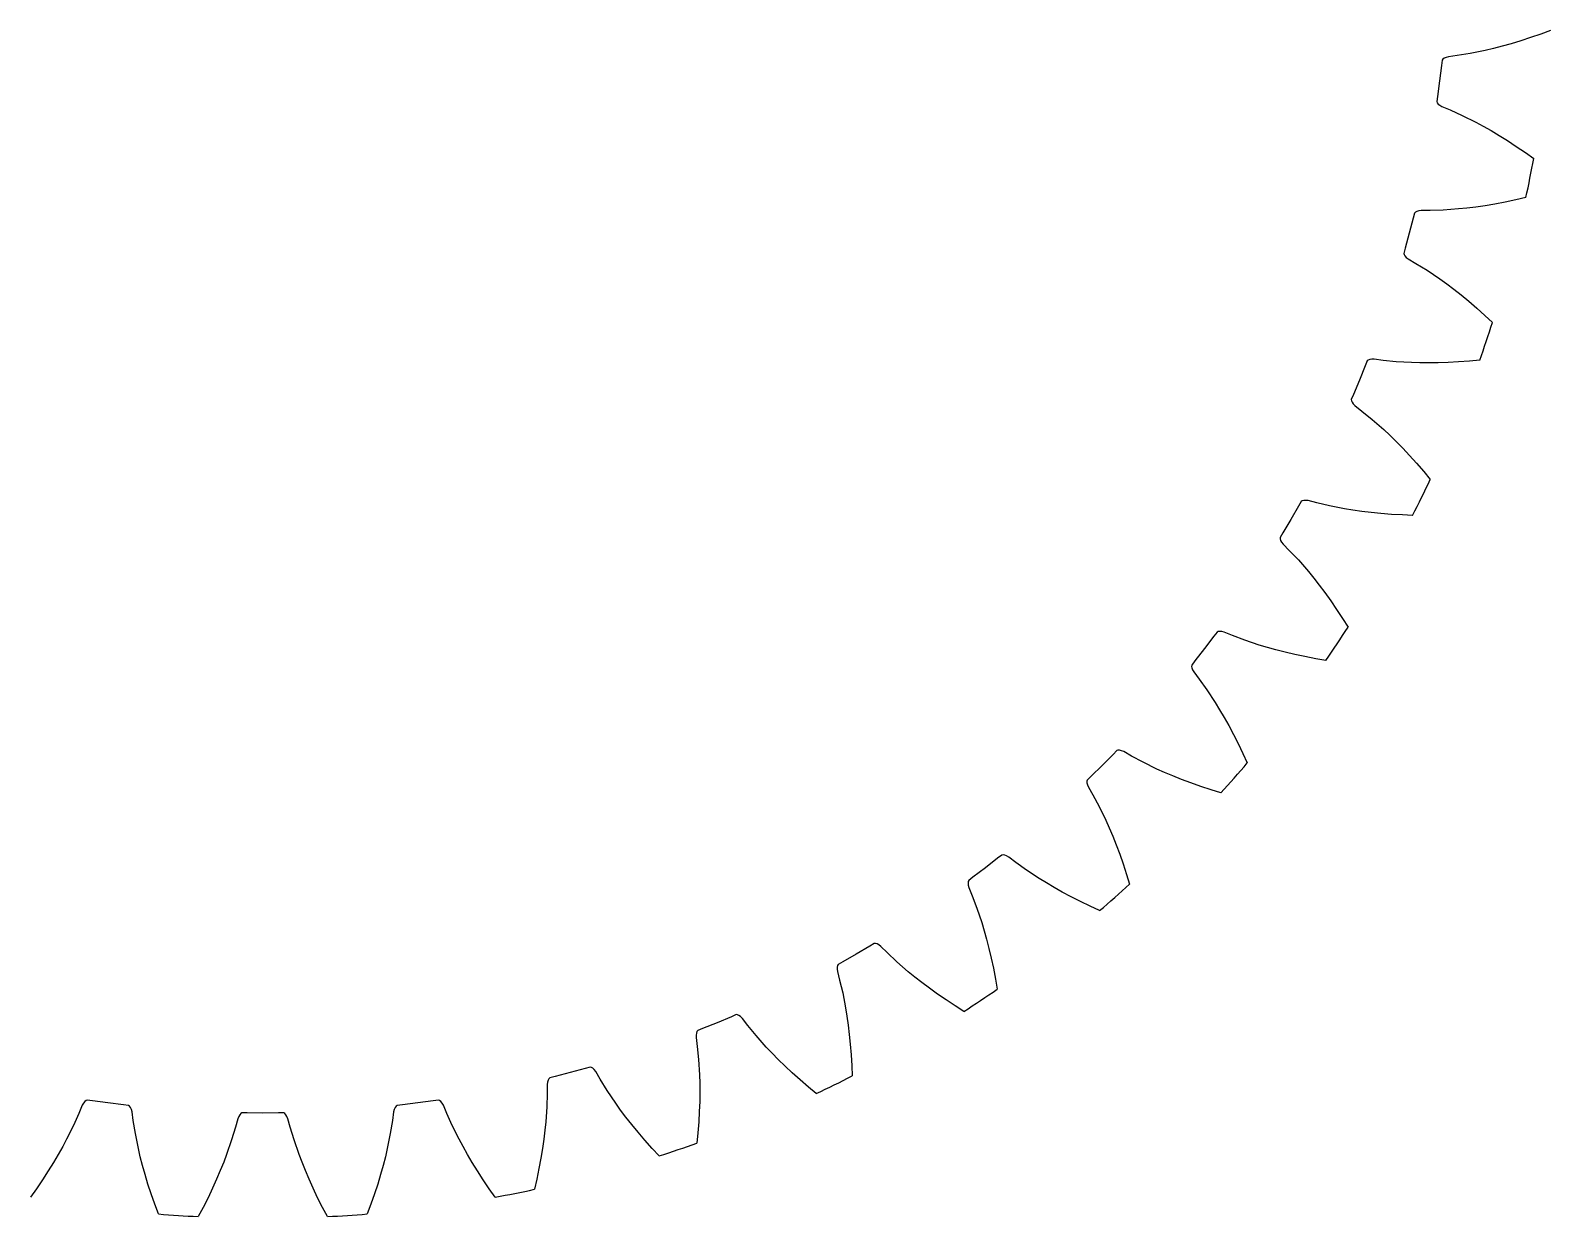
# Model space of a CAD drawing. Extents: x -10.5 to 82.5, y -37.5 to 37.5.
# Drawn here: x 38.25 to 82.38, y -37.45 to -3.03 of the extents above; entities that cross this region are included whole.
import ezdxf

# ---------------------------------------------------------------- set-up
doc = ezdxf.new("R2010")
doc.units = 0

msp = doc.modelspace()

# ---------------------------------------------------------------- linework, layer by layer
at = {"layer": 'layer0'}
for p, q in [((82.377, -3.031), (82.097, -3.135)), ((80.97, -3.491), (80.719, -3.556)), ((81.232, -3.417), (80.97, -3.491)), ((81.509, -3.334), (81.232, -3.417)), ((81.797, -3.24), (81.509, -3.334)), ((82.097, -3.135), (81.797, -3.24)), ((79.232, -3.896), (79.211, -4.049)), ((79.253, -3.866), (79.232, -3.896)), ((79.29, -3.839), (79.253, -3.866)), ((79.343, -3.815), (79.29, -3.839)), ((79.413, -3.796), (79.343, -3.815)), ((79.668, -3.761), (79.413, -3.796)), ((80.046, -3.7), (79.668, -3.761)), ((80.481, -3.612), (80.046, -3.7)), ((80.719, -3.556), (80.481, -3.612)), ((79.211, -4.049), (79.155, -4.497)), ((79.155, -4.497), (79.094, -4.944)), ((79.094, -4.944), (79.074, -5.097)), ((79.074, -5.097), (79.086, -5.131)), ((79.086, -5.131), (79.115, -5.167)), ((79.115, -5.167), (79.161, -5.203)), ((79.161, -5.203), (79.223, -5.24)), ((79.223, -5.24), (79.46, -5.34)), ((79.46, -5.34), (79.81, -5.497)), ((79.81, -5.497), (80.207, -5.694)), ((80.207, -5.694), (80.422, -5.81)), ((80.422, -5.81), (80.648, -5.938)), ((80.648, -5.938), (80.882, -6.077)), ((80.882, -6.077), (81.128, -6.229)), ((81.128, -6.229), (81.382, -6.395)), ((81.382, -6.395), (81.645, -6.573)), ((81.645, -6.573), (81.888, -6.747)), ((81.662, -7.884), (81.371, -7.95)), ((78.43, -8.33), (78.39, -8.48)), ((78.455, -8.304), (78.43, -8.33)), ((78.496, -8.282), (78.455, -8.304)), ((78.552, -8.266), (78.496, -8.282)), ((78.623, -8.256), (78.552, -8.266)), ((78.88, -8.253), (78.623, -8.256)), ((79.264, -8.243), (78.88, -8.253)), ((79.706, -8.212), (79.264, -8.243)), ((79.95, -8.188), (79.706, -8.212)), ((80.206, -8.156), (79.95, -8.188)), ((80.476, -8.117), (80.206, -8.156)), ((80.762, -8.071), (80.476, -8.117)), ((81.06, -8.015), (80.762, -8.071)), ((81.371, -7.95), (81.06, -8.015)), ((78.39, -8.48), (78.276, -8.916)), ((78.276, -8.916), (78.157, -9.351)), ((78.157, -9.351), (78.117, -9.501)), ((78.117, -9.501), (78.125, -9.536)), ((78.125, -9.536), (78.149, -9.576)), ((78.149, -9.576), (78.189, -9.618)), ((78.189, -9.618), (78.246, -9.662)), ((78.246, -9.662), (78.468, -9.793)), ((78.468, -9.793), (78.794, -9.993)), ((78.794, -9.993), (79.162, -10.241)), ((79.162, -10.241), (79.361, -10.384)), ((79.361, -10.384), (79.568, -10.54)), ((79.568, -10.54), (79.782, -10.708)), ((79.782, -10.708), (80.006, -10.892)), ((80.006, -10.892), (80.236, -11.089)), ((80.236, -11.089), (80.473, -11.3)), ((80.473, -11.3), (80.692, -11.504)), ((76.998, -12.766), (76.828, -13.183)), ((77.057, -12.623), (76.998, -12.766)), ((77.085, -12.599), (77.057, -12.623)), ((77.128, -12.583), (77.085, -12.599)), ((77.186, -12.574), (77.128, -12.583)), ((77.258, -12.574), (77.186, -12.574)), ((77.513, -12.605), (77.258, -12.574)), ((77.894, -12.645), (77.513, -12.605)), ((78.337, -12.672), (77.894, -12.645)), ((78.582, -12.679), (78.337, -12.672)), ((78.841, -12.682), (78.582, -12.679)), ((79.113, -12.679), (78.841, -12.682)), ((79.402, -12.669), (79.113, -12.679)), ((79.705, -12.653), (79.402, -12.669)), ((80.022, -12.63), (79.705, -12.653)), ((80.319, -12.601), (80.022, -12.63)), ((76.828, -13.183), (76.652, -13.599)), ((76.652, -13.599), (76.593, -13.742)), ((76.593, -13.742), (76.597, -13.779)), ((76.597, -13.779), (76.615, -13.82)), ((76.615, -13.82), (76.65, -13.867)), ((76.65, -13.867), (76.7, -13.919)), ((76.7, -13.919), (76.903, -14.077)), ((76.903, -14.077), (77.201, -14.319)), ((77.201, -14.319), (77.533, -14.612)), ((77.533, -14.612), (77.712, -14.78)), ((77.712, -14.78), (77.896, -14.962)), ((77.896, -14.962), (78.087, -15.157)), ((78.087, -15.157), (78.285, -15.368)), ((78.285, -15.368), (78.487, -15.593)), ((78.487, -15.593), (78.695, -15.834)), ((78.695, -15.834), (78.885, -16.064)), ((75.135, -16.699), (75.058, -16.833)), ((75.166, -16.679), (75.135, -16.699)), ((75.211, -16.669), (75.166, -16.679)), ((75.269, -16.668), (75.211, -16.669)), ((75.34, -16.677), (75.269, -16.668)), ((75.59, -16.741), (75.34, -16.677)), ((75.963, -16.83), (75.59, -16.741)), ((75.058, -16.833), (74.835, -17.225)), ((76.398, -16.915), (75.963, -16.83)), ((76.64, -16.954), (76.398, -16.915)), ((76.896, -16.99), (76.64, -16.954)), ((77.167, -17.023), (76.896, -16.99)), ((77.454, -17.051), (77.167, -17.023)), ((77.756, -17.075), (77.454, -17.051)), ((78.074, -17.093), (77.756, -17.075)), ((78.372, -17.104), (78.074, -17.093)), ((74.607, -17.614), (74.529, -17.748)), ((74.835, -17.225), (74.607, -17.614)), ((74.529, -17.748), (74.528, -17.785)), ((74.528, -17.785), (74.541, -17.829)), ((74.541, -17.829), (74.569, -17.88)), ((74.569, -17.88), (74.613, -17.937)), ((74.613, -17.937), (74.793, -18.121)), ((74.793, -18.121), (75.057, -18.399)), ((75.057, -18.399), (75.348, -18.734)), ((75.348, -18.734), (75.503, -18.924)), ((75.503, -18.924), (75.662, -19.127)), ((75.662, -19.127), (75.826, -19.346)), ((75.826, -19.346), (75.994, -19.581)), ((75.994, -19.581), (76.165, -19.831)), ((76.165, -19.831), (76.34, -20.096)), ((76.34, -20.096), (76.498, -20.349)), ((72.603, -20.612), (72.331, -20.972)), ((72.698, -20.49), (72.603, -20.612)), ((72.731, -20.474), (72.698, -20.49)), ((72.777, -20.47), (72.731, -20.474)), ((72.834, -20.476), (72.777, -20.47)), ((72.904, -20.494), (72.834, -20.476)), ((73.143, -20.591), (72.904, -20.494)), ((73.501, -20.727), (73.143, -20.591)), ((73.921, -20.868), (73.501, -20.727)), ((72.331, -20.972), (72.054, -21.328)), ((74.156, -20.939), (73.921, -20.868)), ((74.405, -21.008), (74.156, -20.939)), ((74.67, -21.076), (74.405, -21.008)), ((74.951, -21.142), (74.67, -21.076)), ((75.248, -21.204), (74.951, -21.142)), ((71.96, -21.451), (71.954, -21.487)), ((71.954, -21.487), (71.961, -21.532)), ((72.054, -21.328), (71.96, -21.451)), ((71.961, -21.532), (71.982, -21.586)), ((71.982, -21.586), (72.018, -21.649)), ((75.56, -21.264), (75.248, -21.204)), ((75.854, -21.313), (75.56, -21.264)), ((72.018, -21.649), (72.173, -21.855)), ((72.173, -21.855), (72.398, -22.165)), ((72.398, -22.165), (72.643, -22.535)), ((72.643, -22.535), (72.772, -22.743)), ((72.772, -22.743), (72.903, -22.966)), ((72.903, -22.966), (73.037, -23.204)), ((73.037, -23.204), (73.173, -23.459)), ((73.173, -23.459), (73.31, -23.729)), ((73.31, -23.729), (73.448, -24.015)), ((69.677, -24.039), (69.36, -24.36)), ((69.786, -23.93), (69.677, -24.039)), ((69.821, -23.919), (69.786, -23.93)), ((69.867, -23.92), (69.821, -23.919)), ((69.924, -23.934), (69.867, -23.92)), ((69.99, -23.961), (69.924, -23.934)), ((70.215, -24.088), (69.99, -23.961)), ((70.552, -24.27), (70.215, -24.088)), ((73.448, -24.015), (73.573, -24.287)), ((69.039, -24.677), (68.93, -24.786)), ((69.36, -24.36), (69.039, -24.677)), ((70.95, -24.465), (70.552, -24.27)), ((71.173, -24.565), (70.95, -24.465)), ((71.412, -24.667), (71.173, -24.565)), ((71.665, -24.768), (71.412, -24.667)), ((68.93, -24.786), (68.919, -24.821)), ((68.919, -24.821), (68.92, -24.867)), ((68.92, -24.867), (68.934, -24.924)), ((68.934, -24.924), (68.961, -24.99)), ((68.961, -24.99), (69.088, -25.215)), ((71.935, -24.87), (71.665, -24.768)), ((72.221, -24.971), (71.935, -24.87)), ((72.523, -25.071), (72.221, -24.971)), ((72.808, -25.158), (72.523, -25.071)), ((69.088, -25.215), (69.27, -25.552)), ((69.27, -25.552), (69.465, -25.95)), ((69.465, -25.95), (69.565, -26.173)), ((69.565, -26.173), (69.667, -26.412)), ((69.667, -26.412), (69.768, -26.665)), ((69.768, -26.665), (69.87, -26.935)), ((65.972, -27.331), (65.612, -27.603)), ((66.328, -27.054), (65.972, -27.331)), ((66.451, -26.96), (66.328, -27.054)), ((66.487, -26.954), (66.451, -26.96)), ((66.532, -26.961), (66.487, -26.954)), ((66.586, -26.982), (66.532, -26.961)), ((66.649, -27.018), (66.586, -26.982)), ((66.855, -27.173), (66.649, -27.018)), ((67.165, -27.398), (66.855, -27.173)), ((69.87, -26.935), (69.971, -27.221)), ((69.971, -27.221), (70.071, -27.523)), ((65.474, -27.731), (65.47, -27.777)), ((65.47, -27.777), (65.476, -27.834)), ((65.49, -27.698), (65.474, -27.731)), ((65.612, -27.603), (65.49, -27.698)), ((67.535, -27.643), (67.165, -27.398)), ((67.743, -27.772), (67.535, -27.643)), ((67.966, -27.903), (67.743, -27.772)), ((70.071, -27.523), (70.158, -27.808)), ((65.476, -27.834), (65.494, -27.904)), ((65.494, -27.904), (65.591, -28.143)), ((65.591, -28.143), (65.727, -28.501)), ((68.204, -28.037), (67.966, -27.903)), ((68.459, -28.173), (68.204, -28.037)), ((68.729, -28.31), (68.459, -28.173)), ((65.727, -28.501), (65.868, -28.921)), ((69.015, -28.448), (68.729, -28.31)), ((69.287, -28.573), (69.015, -28.448)), ((65.868, -28.921), (65.939, -29.156)), ((62.748, -29.529), (62.614, -29.607)), ((62.785, -29.528), (62.748, -29.529)), ((62.829, -29.541), (62.785, -29.528)), ((62.88, -29.569), (62.829, -29.541)), ((65.939, -29.156), (66.008, -29.405)), ((66.008, -29.405), (66.076, -29.67)), ((62.225, -29.835), (61.833, -30.058)), ((62.614, -29.607), (62.225, -29.835)), ((62.937, -29.613), (62.88, -29.569)), ((63.121, -29.793), (62.937, -29.613)), ((63.399, -30.057), (63.121, -29.793)), ((66.076, -29.67), (66.142, -29.951)), ((66.142, -29.951), (66.204, -30.248)), ((61.669, -30.211), (61.668, -30.269)), ((61.668, -30.269), (61.677, -30.34)), ((61.679, -30.166), (61.669, -30.211)), ((61.677, -30.34), (61.741, -30.59)), ((61.699, -30.135), (61.679, -30.166)), ((61.833, -30.058), (61.699, -30.135)), ((63.734, -30.348), (63.399, -30.057)), ((63.924, -30.503), (63.734, -30.348)), ((66.204, -30.248), (66.264, -30.56)), ((61.741, -30.59), (61.83, -30.963)), ((64.127, -30.662), (63.924, -30.503)), ((64.346, -30.826), (64.127, -30.662)), ((64.581, -30.994), (64.346, -30.826)), ((66.264, -30.56), (66.313, -30.854)), ((61.83, -30.963), (61.915, -31.398)), ((64.831, -31.165), (64.581, -30.994)), ((65.096, -31.34), (64.831, -31.165)), ((58.599, -31.652), (58.183, -31.828)), ((58.742, -31.593), (58.599, -31.652)), ((58.779, -31.597), (58.742, -31.593)), ((58.82, -31.615), (58.779, -31.597)), ((58.867, -31.65), (58.82, -31.615)), ((58.919, -31.7), (58.867, -31.65)), ((59.077, -31.903), (58.919, -31.7)), ((61.915, -31.398), (61.954, -31.64)), ((61.954, -31.64), (61.99, -31.896)), ((65.349, -31.498), (65.096, -31.34)), ((57.583, -32.128), (57.574, -32.186)), ((57.574, -32.186), (57.574, -32.258)), ((57.599, -32.085), (57.583, -32.128)), ((57.623, -32.057), (57.599, -32.085)), ((57.766, -31.998), (57.623, -32.057)), ((58.183, -31.828), (57.766, -31.998)), ((59.319, -32.201), (59.077, -31.903)), ((59.612, -32.533), (59.319, -32.201)), ((61.99, -31.896), (62.023, -32.167)), ((62.023, -32.167), (62.051, -32.454)), ((57.574, -32.258), (57.605, -32.513)), ((57.605, -32.513), (57.645, -32.894)), ((59.78, -32.712), (59.612, -32.533)), ((62.051, -32.454), (62.075, -32.756)), ((57.645, -32.894), (57.672, -33.337)), ((59.962, -32.896), (59.78, -32.712)), ((60.157, -33.087), (59.962, -32.896)), ((60.368, -33.285), (60.157, -33.087)), ((62.075, -32.756), (62.093, -33.074)), ((62.093, -33.074), (62.104, -33.372)), ((53.282, -33.496), (53.266, -33.552)), ((53.304, -33.455), (53.282, -33.496)), ((53.33, -33.43), (53.304, -33.455)), ((53.48, -33.39), (53.33, -33.43)), ((53.916, -33.276), (53.48, -33.39)), ((54.351, -33.157), (53.916, -33.276)), ((54.501, -33.117), (54.351, -33.157)), ((54.536, -33.125), (54.501, -33.117)), ((54.576, -33.149), (54.536, -33.125)), ((54.618, -33.189), (54.576, -33.149)), ((54.662, -33.246), (54.618, -33.189)), ((54.793, -33.468), (54.662, -33.246)), ((54.993, -33.794), (54.793, -33.468)), ((57.672, -33.337), (57.679, -33.582)), ((60.593, -33.487), (60.368, -33.285)), ((60.834, -33.695), (60.593, -33.487)), ((53.253, -33.88), (53.243, -34.264)), ((53.256, -33.623), (53.253, -33.88)), ((53.266, -33.552), (53.256, -33.623)), ((55.241, -34.162), (54.993, -33.794)), ((57.679, -33.582), (57.682, -33.841)), ((57.682, -33.841), (57.679, -34.113)), ((61.064, -33.885), (60.834, -33.695)), ((39.76, -34.223), (39.66, -34.46)), ((39.797, -34.161), (39.76, -34.223)), ((39.833, -34.115), (39.797, -34.161)), ((39.869, -34.086), (39.833, -34.115)), ((39.903, -34.074), (39.869, -34.086)), ((40.056, -34.094), (39.903, -34.074)), ((40.503, -34.155), (40.056, -34.094)), ((40.951, -34.211), (40.503, -34.155)), ((41.104, -34.232), (40.951, -34.211)), ((41.134, -34.253), (41.104, -34.232)), ((41.161, -34.29), (41.134, -34.253)), ((41.185, -34.343), (41.161, -34.29)), ((41.204, -34.413), (41.185, -34.343)), ((41.239, -34.668), (41.204, -34.413)), ((48.796, -34.413), (48.761, -34.668)), ((48.815, -34.343), (48.796, -34.413)), ((48.839, -34.29), (48.815, -34.343)), ((48.866, -34.253), (48.839, -34.29)), ((48.896, -34.232), (48.866, -34.253)), ((49.049, -34.211), (48.896, -34.232)), ((49.497, -34.155), (49.049, -34.211)), ((49.944, -34.094), (49.497, -34.155)), ((50.097, -34.074), (49.944, -34.094)), ((50.131, -34.086), (50.097, -34.074)), ((50.167, -34.115), (50.131, -34.086)), ((50.203, -34.161), (50.167, -34.115)), ((50.24, -34.223), (50.203, -34.161)), ((50.34, -34.46), (50.24, -34.223)), ((53.243, -34.264), (53.212, -34.706)), ((55.384, -34.361), (55.241, -34.162)), ((55.54, -34.568), (55.384, -34.361)), ((57.669, -34.402), (57.653, -34.705)), ((57.679, -34.113), (57.669, -34.402)), ((39.503, -34.81), (39.306, -35.207)), ((39.66, -34.46), (39.503, -34.81)), ((41.3, -35.046), (41.239, -34.668)), ((44.272, -34.614), (44.203, -34.862)), ((44.3, -34.548), (44.272, -34.614)), ((44.33, -34.498), (44.3, -34.548)), ((44.362, -34.464), (44.33, -34.498)), ((44.394, -34.447), (44.362, -34.464)), ((44.549, -34.447), (44.394, -34.447)), ((45, -34.45), (44.549, -34.447)), ((45.451, -34.447), (45, -34.45)), ((45.606, -34.447), (45.451, -34.447)), ((45.638, -34.464), (45.606, -34.447)), ((45.67, -34.498), (45.638, -34.464)), ((45.7, -34.548), (45.67, -34.498)), ((45.728, -34.614), (45.7, -34.548)), ((45.797, -34.862), (45.728, -34.614)), ((48.761, -34.668), (48.7, -35.046)), ((50.497, -34.81), (50.34, -34.46)), ((50.694, -35.207), (50.497, -34.81)), ((53.212, -34.706), (53.188, -34.95)), ((55.708, -34.782), (55.54, -34.568)), ((55.892, -35.006), (55.708, -34.782)), ((57.653, -34.705), (57.63, -35.022)), ((39.306, -35.207), (39.19, -35.422)), ((41.388, -35.481), (41.3, -35.046)), ((44.094, -35.229), (43.95, -35.649)), ((44.203, -34.862), (44.094, -35.229)), ((45.906, -35.229), (45.797, -34.862)), ((46.05, -35.649), (45.906, -35.229)), ((48.7, -35.046), (48.612, -35.481)), ((50.81, -35.422), (50.694, -35.207)), ((53.156, -35.206), (53.117, -35.476)), ((53.188, -34.95), (53.156, -35.206)), ((56.089, -35.236), (55.892, -35.006)), ((56.3, -35.473), (56.089, -35.236)), ((57.63, -35.022), (57.601, -35.319)), ((39.062, -35.648), (38.923, -35.882)), ((39.19, -35.422), (39.062, -35.648)), ((41.444, -35.719), (41.388, -35.481)), ((41.509, -35.97), (41.444, -35.719)), ((43.95, -35.649), (43.863, -35.878)), ((46.137, -35.878), (46.05, -35.649)), ((48.556, -35.719), (48.491, -35.97)), ((48.612, -35.481), (48.556, -35.719)), ((50.938, -35.648), (50.81, -35.422)), ((51.077, -35.882), (50.938, -35.648)), ((53.117, -35.476), (53.071, -35.762)), ((56.504, -35.692), (56.3, -35.473)), ((38.771, -36.128), (38.605, -36.382)), ((38.923, -35.882), (38.771, -36.128)), ((41.583, -36.232), (41.509, -35.97)), ((43.766, -36.118), (43.659, -36.369)), ((43.863, -35.878), (43.766, -36.118)), ((46.234, -36.118), (46.137, -35.878)), ((46.341, -36.369), (46.234, -36.118)), ((48.491, -35.97), (48.417, -36.232)), ((51.229, -36.128), (51.077, -35.882)), ((51.395, -36.382), (51.229, -36.128)), ((53.015, -36.06), (52.95, -36.371)), ((53.071, -35.762), (53.015, -36.06)), ((38.605, -36.382), (38.427, -36.645)), ((41.666, -36.509), (41.583, -36.232)), ((41.76, -36.797), (41.666, -36.509)), ((43.659, -36.369), (43.54, -36.632)), ((46.46, -36.632), (46.341, -36.369)), ((48.334, -36.509), (48.24, -36.797)), ((48.417, -36.232), (48.334, -36.509)), ((51.573, -36.645), (51.395, -36.382)), ((52.95, -36.371), (52.884, -36.662)), ((38.427, -36.645), (38.253, -36.888)), ((41.865, -37.097), (41.76, -36.797)), ((43.409, -36.905), (43.266, -37.189)), ((43.54, -36.632), (43.409, -36.905)), ((46.591, -36.905), (46.46, -36.632)), ((46.734, -37.189), (46.591, -36.905)), ((48.24, -36.797), (48.135, -37.097)), ((51.747, -36.888), (51.573, -36.645)), ((41.969, -37.377), (41.865, -37.097)), ((43.266, -37.189), (43.126, -37.453)), ((46.874, -37.453), (46.734, -37.189)), ((48.135, -37.097), (48.031, -37.377))]:
    msp.add_line(p, q, dxfattribs=at)
for start, end in [(347.8644, 349.6356), (340.3644, 342.1356), (332.8644, 334.6356), (325.3644, 327.1356), (317.8644, 319.6356), (310.3644, 312.1356), (302.8644, 304.6356), (295.3644, 297.1356), (287.8644, 289.6356), (280.3644, 282.1356), (265.3644, 267.1356), (272.8644, 274.6356)]:
    msp.add_arc((45, 0), 37.5, start, end, dxfattribs=at)
at = {"layer": 'layer2'}
for p, q in [((82.377, -3.031), (82.097, -3.135)), ((80.97, -3.491), (80.719, -3.556)), ((81.232, -3.417), (80.97, -3.491)), ((81.509, -3.334), (81.232, -3.417)), ((81.797, -3.24), (81.509, -3.334)), ((82.097, -3.135), (81.797, -3.24)), ((79.232, -3.896), (79.211, -4.049)), ((79.253, -3.866), (79.232, -3.896)), ((79.29, -3.839), (79.253, -3.866)), ((79.343, -3.815), (79.29, -3.839)), ((79.413, -3.796), (79.343, -3.815)), ((79.668, -3.761), (79.413, -3.796)), ((80.046, -3.7), (79.668, -3.761)), ((80.481, -3.612), (80.046, -3.7)), ((80.719, -3.556), (80.481, -3.612)), ((79.211, -4.049), (79.155, -4.497)), ((79.155, -4.497), (79.094, -4.944)), ((79.094, -4.944), (79.074, -5.097)), ((79.074, -5.097), (79.086, -5.131)), ((79.086, -5.131), (79.115, -5.167)), ((79.115, -5.167), (79.161, -5.203)), ((79.161, -5.203), (79.223, -5.24)), ((79.223, -5.24), (79.46, -5.34)), ((79.46, -5.34), (79.81, -5.497)), ((79.81, -5.497), (80.207, -5.694)), ((80.207, -5.694), (80.422, -5.81)), ((80.422, -5.81), (80.648, -5.938)), ((80.648, -5.938), (80.882, -6.077)), ((80.882, -6.077), (81.128, -6.229)), ((81.128, -6.229), (81.382, -6.395)), ((81.382, -6.395), (81.645, -6.573)), ((81.645, -6.573), (81.888, -6.747)), ((81.662, -7.884), (81.371, -7.95)), ((78.43, -8.33), (78.39, -8.48)), ((78.455, -8.304), (78.43, -8.33)), ((78.496, -8.282), (78.455, -8.304)), ((78.552, -8.266), (78.496, -8.282)), ((78.623, -8.256), (78.552, -8.266)), ((78.88, -8.253), (78.623, -8.256)), ((79.264, -8.243), (78.88, -8.253)), ((79.706, -8.212), (79.264, -8.243)), ((79.95, -8.188), (79.706, -8.212)), ((80.206, -8.156), (79.95, -8.188)), ((80.476, -8.117), (80.206, -8.156)), ((80.762, -8.071), (80.476, -8.117)), ((81.06, -8.015), (80.762, -8.071)), ((81.371, -7.95), (81.06, -8.015)), ((78.39, -8.48), (78.276, -8.916)), ((78.276, -8.916), (78.157, -9.351)), ((78.157, -9.351), (78.117, -9.501)), ((78.117, -9.501), (78.125, -9.536)), ((78.125, -9.536), (78.149, -9.576)), ((78.149, -9.576), (78.189, -9.618)), ((78.189, -9.618), (78.246, -9.662)), ((78.246, -9.662), (78.468, -9.793)), ((78.468, -9.793), (78.794, -9.993)), ((78.794, -9.993), (79.162, -10.241)), ((79.162, -10.241), (79.361, -10.384)), ((79.361, -10.384), (79.568, -10.54)), ((79.568, -10.54), (79.782, -10.708)), ((79.782, -10.708), (80.006, -10.892)), ((80.006, -10.892), (80.236, -11.089)), ((80.236, -11.089), (80.473, -11.3)), ((80.473, -11.3), (80.692, -11.504)), ((76.998, -12.766), (76.828, -13.183)), ((77.057, -12.623), (76.998, -12.766)), ((77.085, -12.599), (77.057, -12.623)), ((77.128, -12.583), (77.085, -12.599)), ((77.186, -12.574), (77.128, -12.583)), ((77.258, -12.574), (77.186, -12.574)), ((77.513, -12.605), (77.258, -12.574)), ((77.894, -12.645), (77.513, -12.605)), ((78.337, -12.672), (77.894, -12.645)), ((78.582, -12.679), (78.337, -12.672)), ((78.841, -12.682), (78.582, -12.679)), ((79.113, -12.679), (78.841, -12.682)), ((79.402, -12.669), (79.113, -12.679)), ((79.705, -12.653), (79.402, -12.669)), ((80.022, -12.63), (79.705, -12.653)), ((80.319, -12.601), (80.022, -12.63)), ((76.828, -13.183), (76.652, -13.599)), ((76.652, -13.599), (76.593, -13.742)), ((76.593, -13.742), (76.597, -13.779)), ((76.597, -13.779), (76.615, -13.82)), ((76.615, -13.82), (76.65, -13.867)), ((76.65, -13.867), (76.7, -13.919)), ((76.7, -13.919), (76.903, -14.077)), ((76.903, -14.077), (77.201, -14.319)), ((77.201, -14.319), (77.533, -14.612)), ((77.533, -14.612), (77.712, -14.78)), ((77.712, -14.78), (77.896, -14.962)), ((77.896, -14.962), (78.087, -15.157)), ((78.087, -15.157), (78.285, -15.368)), ((78.285, -15.368), (78.487, -15.593)), ((78.487, -15.593), (78.695, -15.834)), ((78.695, -15.834), (78.885, -16.064)), ((75.135, -16.699), (75.058, -16.833)), ((75.166, -16.679), (75.135, -16.699)), ((75.211, -16.669), (75.166, -16.679)), ((75.269, -16.668), (75.211, -16.669)), ((75.34, -16.677), (75.269, -16.668)), ((75.59, -16.741), (75.34, -16.677)), ((75.963, -16.83), (75.59, -16.741)), ((75.058, -16.833), (74.835, -17.225)), ((76.398, -16.915), (75.963, -16.83)), ((76.64, -16.954), (76.398, -16.915)), ((76.896, -16.99), (76.64, -16.954)), ((77.167, -17.023), (76.896, -16.99)), ((77.454, -17.051), (77.167, -17.023)), ((77.756, -17.075), (77.454, -17.051)), ((78.074, -17.093), (77.756, -17.075)), ((78.372, -17.104), (78.074, -17.093)), ((74.607, -17.614), (74.529, -17.748)), ((74.835, -17.225), (74.607, -17.614)), ((74.529, -17.748), (74.528, -17.785)), ((74.528, -17.785), (74.541, -17.829)), ((74.541, -17.829), (74.569, -17.88)), ((74.569, -17.88), (74.613, -17.937)), ((74.613, -17.937), (74.793, -18.121)), ((74.793, -18.121), (75.057, -18.399)), ((75.057, -18.399), (75.348, -18.734)), ((75.348, -18.734), (75.503, -18.924)), ((75.503, -18.924), (75.662, -19.127)), ((75.662, -19.127), (75.826, -19.346)), ((75.826, -19.346), (75.994, -19.581)), ((75.994, -19.581), (76.165, -19.831)), ((76.165, -19.831), (76.34, -20.096)), ((76.34, -20.096), (76.498, -20.349)), ((72.603, -20.612), (72.331, -20.972)), ((72.698, -20.49), (72.603, -20.612)), ((72.731, -20.474), (72.698, -20.49)), ((72.777, -20.47), (72.731, -20.474)), ((72.834, -20.476), (72.777, -20.47)), ((72.904, -20.494), (72.834, -20.476)), ((73.143, -20.591), (72.904, -20.494)), ((73.501, -20.727), (73.143, -20.591)), ((73.921, -20.868), (73.501, -20.727)), ((72.331, -20.972), (72.054, -21.328)), ((74.156, -20.939), (73.921, -20.868)), ((74.405, -21.008), (74.156, -20.939)), ((74.67, -21.076), (74.405, -21.008)), ((74.951, -21.142), (74.67, -21.076)), ((75.248, -21.204), (74.951, -21.142)), ((71.96, -21.451), (71.954, -21.487)), ((71.954, -21.487), (71.961, -21.532)), ((72.054, -21.328), (71.96, -21.451)), ((71.961, -21.532), (71.982, -21.586)), ((71.982, -21.586), (72.018, -21.649)), ((75.56, -21.264), (75.248, -21.204)), ((75.854, -21.313), (75.56, -21.264)), ((72.018, -21.649), (72.173, -21.855)), ((72.173, -21.855), (72.398, -22.165)), ((72.398, -22.165), (72.643, -22.535)), ((72.643, -22.535), (72.772, -22.743)), ((72.772, -22.743), (72.903, -22.966)), ((72.903, -22.966), (73.037, -23.204)), ((73.037, -23.204), (73.173, -23.459)), ((73.173, -23.459), (73.31, -23.729)), ((73.31, -23.729), (73.448, -24.015)), ((69.677, -24.039), (69.36, -24.36)), ((69.786, -23.93), (69.677, -24.039)), ((69.821, -23.919), (69.786, -23.93)), ((69.867, -23.92), (69.821, -23.919)), ((69.924, -23.934), (69.867, -23.92)), ((69.99, -23.961), (69.924, -23.934)), ((70.215, -24.088), (69.99, -23.961)), ((70.552, -24.27), (70.215, -24.088)), ((73.448, -24.015), (73.573, -24.287)), ((69.039, -24.677), (68.93, -24.786)), ((69.36, -24.36), (69.039, -24.677)), ((70.95, -24.465), (70.552, -24.27)), ((71.173, -24.565), (70.95, -24.465)), ((71.412, -24.667), (71.173, -24.565)), ((71.665, -24.768), (71.412, -24.667)), ((68.93, -24.786), (68.919, -24.821)), ((68.919, -24.821), (68.92, -24.867)), ((68.92, -24.867), (68.934, -24.924)), ((68.934, -24.924), (68.961, -24.99)), ((68.961, -24.99), (69.088, -25.215)), ((71.935, -24.87), (71.665, -24.768)), ((72.221, -24.971), (71.935, -24.87)), ((72.523, -25.071), (72.221, -24.971)), ((72.808, -25.158), (72.523, -25.071)), ((69.088, -25.215), (69.27, -25.552)), ((69.27, -25.552), (69.465, -25.95)), ((69.465, -25.95), (69.565, -26.173)), ((69.565, -26.173), (69.667, -26.412)), ((69.667, -26.412), (69.768, -26.665)), ((69.768, -26.665), (69.87, -26.935)), ((65.972, -27.331), (65.612, -27.603)), ((66.328, -27.054), (65.972, -27.331)), ((66.451, -26.96), (66.328, -27.054)), ((66.487, -26.954), (66.451, -26.96)), ((66.532, -26.961), (66.487, -26.954)), ((66.586, -26.982), (66.532, -26.961)), ((66.649, -27.018), (66.586, -26.982)), ((66.855, -27.173), (66.649, -27.018)), ((67.165, -27.398), (66.855, -27.173)), ((69.87, -26.935), (69.971, -27.221)), ((69.971, -27.221), (70.071, -27.523)), ((65.474, -27.731), (65.47, -27.777)), ((65.47, -27.777), (65.476, -27.834)), ((65.49, -27.698), (65.474, -27.731)), ((65.612, -27.603), (65.49, -27.698)), ((67.535, -27.643), (67.165, -27.398)), ((67.743, -27.772), (67.535, -27.643)), ((67.966, -27.903), (67.743, -27.772)), ((70.071, -27.523), (70.158, -27.808)), ((65.476, -27.834), (65.494, -27.904)), ((65.494, -27.904), (65.591, -28.143)), ((65.591, -28.143), (65.727, -28.501)), ((68.204, -28.037), (67.966, -27.903)), ((68.459, -28.173), (68.204, -28.037)), ((68.729, -28.31), (68.459, -28.173)), ((65.727, -28.501), (65.868, -28.921)), ((69.015, -28.448), (68.729, -28.31)), ((69.287, -28.573), (69.015, -28.448)), ((65.868, -28.921), (65.939, -29.156)), ((62.748, -29.529), (62.614, -29.607)), ((62.785, -29.528), (62.748, -29.529)), ((62.829, -29.541), (62.785, -29.528)), ((62.88, -29.569), (62.829, -29.541)), ((65.939, -29.156), (66.008, -29.405)), ((66.008, -29.405), (66.076, -29.67)), ((62.225, -29.835), (61.833, -30.058)), ((62.614, -29.607), (62.225, -29.835)), ((62.937, -29.613), (62.88, -29.569)), ((63.121, -29.793), (62.937, -29.613)), ((63.399, -30.057), (63.121, -29.793)), ((66.076, -29.67), (66.142, -29.951)), ((66.142, -29.951), (66.204, -30.248)), ((61.669, -30.211), (61.668, -30.269)), ((61.668, -30.269), (61.677, -30.34)), ((61.679, -30.166), (61.669, -30.211)), ((61.677, -30.34), (61.741, -30.59)), ((61.699, -30.135), (61.679, -30.166)), ((61.833, -30.058), (61.699, -30.135)), ((63.734, -30.348), (63.399, -30.057)), ((63.924, -30.503), (63.734, -30.348)), ((66.204, -30.248), (66.264, -30.56)), ((61.741, -30.59), (61.83, -30.963)), ((64.127, -30.662), (63.924, -30.503)), ((64.346, -30.826), (64.127, -30.662)), ((64.581, -30.994), (64.346, -30.826)), ((66.264, -30.56), (66.313, -30.854)), ((61.83, -30.963), (61.915, -31.398)), ((64.831, -31.165), (64.581, -30.994)), ((65.096, -31.34), (64.831, -31.165)), ((58.599, -31.652), (58.183, -31.828)), ((58.742, -31.593), (58.599, -31.652)), ((58.779, -31.597), (58.742, -31.593)), ((58.82, -31.615), (58.779, -31.597)), ((58.867, -31.65), (58.82, -31.615)), ((58.919, -31.7), (58.867, -31.65)), ((59.077, -31.903), (58.919, -31.7)), ((61.915, -31.398), (61.954, -31.64)), ((61.954, -31.64), (61.99, -31.896)), ((65.349, -31.498), (65.096, -31.34)), ((57.583, -32.128), (57.574, -32.186)), ((57.574, -32.186), (57.574, -32.258)), ((57.599, -32.085), (57.583, -32.128)), ((57.623, -32.057), (57.599, -32.085)), ((57.766, -31.998), (57.623, -32.057)), ((58.183, -31.828), (57.766, -31.998)), ((59.319, -32.201), (59.077, -31.903)), ((59.612, -32.533), (59.319, -32.201)), ((61.99, -31.896), (62.023, -32.167)), ((62.023, -32.167), (62.051, -32.454)), ((57.574, -32.258), (57.605, -32.513)), ((57.605, -32.513), (57.645, -32.894)), ((59.78, -32.712), (59.612, -32.533)), ((62.051, -32.454), (62.075, -32.756)), ((57.645, -32.894), (57.672, -33.337)), ((59.962, -32.896), (59.78, -32.712)), ((60.157, -33.087), (59.962, -32.896)), ((60.368, -33.285), (60.157, -33.087)), ((62.075, -32.756), (62.093, -33.074)), ((62.093, -33.074), (62.104, -33.372)), ((53.282, -33.496), (53.266, -33.552)), ((53.304, -33.455), (53.282, -33.496)), ((53.33, -33.43), (53.304, -33.455)), ((53.48, -33.39), (53.33, -33.43)), ((53.916, -33.276), (53.48, -33.39)), ((54.351, -33.157), (53.916, -33.276)), ((54.501, -33.117), (54.351, -33.157)), ((54.536, -33.125), (54.501, -33.117)), ((54.576, -33.149), (54.536, -33.125)), ((54.618, -33.189), (54.576, -33.149)), ((54.662, -33.246), (54.618, -33.189)), ((54.793, -33.468), (54.662, -33.246)), ((54.993, -33.794), (54.793, -33.468)), ((57.672, -33.337), (57.679, -33.582)), ((60.593, -33.487), (60.368, -33.285)), ((60.834, -33.695), (60.593, -33.487)), ((53.253, -33.88), (53.243, -34.264)), ((53.256, -33.623), (53.253, -33.88)), ((53.266, -33.552), (53.256, -33.623)), ((55.241, -34.162), (54.993, -33.794)), ((57.679, -33.582), (57.682, -33.841)), ((57.682, -33.841), (57.679, -34.113)), ((61.064, -33.885), (60.834, -33.695)), ((39.76, -34.223), (39.66, -34.46)), ((39.797, -34.161), (39.76, -34.223)), ((39.833, -34.115), (39.797, -34.161)), ((39.869, -34.086), (39.833, -34.115)), ((39.903, -34.074), (39.869, -34.086)), ((40.056, -34.094), (39.903, -34.074)), ((40.503, -34.155), (40.056, -34.094)), ((40.951, -34.211), (40.503, -34.155)), ((41.104, -34.232), (40.951, -34.211)), ((41.134, -34.253), (41.104, -34.232)), ((41.161, -34.29), (41.134, -34.253)), ((41.185, -34.343), (41.161, -34.29)), ((41.204, -34.413), (41.185, -34.343)), ((41.239, -34.668), (41.204, -34.413)), ((48.796, -34.413), (48.761, -34.668)), ((48.815, -34.343), (48.796, -34.413)), ((48.839, -34.29), (48.815, -34.343)), ((48.866, -34.253), (48.839, -34.29)), ((48.896, -34.232), (48.866, -34.253)), ((49.049, -34.211), (48.896, -34.232)), ((49.497, -34.155), (49.049, -34.211)), ((49.944, -34.094), (49.497, -34.155)), ((50.097, -34.074), (49.944, -34.094)), ((50.131, -34.086), (50.097, -34.074)), ((50.167, -34.115), (50.131, -34.086)), ((50.203, -34.161), (50.167, -34.115)), ((50.24, -34.223), (50.203, -34.161)), ((50.34, -34.46), (50.24, -34.223)), ((53.243, -34.264), (53.212, -34.706)), ((55.384, -34.361), (55.241, -34.162)), ((55.54, -34.568), (55.384, -34.361)), ((57.669, -34.402), (57.653, -34.705)), ((57.679, -34.113), (57.669, -34.402)), ((39.503, -34.81), (39.306, -35.207)), ((39.66, -34.46), (39.503, -34.81)), ((41.3, -35.046), (41.239, -34.668)), ((44.272, -34.614), (44.203, -34.862)), ((44.3, -34.548), (44.272, -34.614)), ((44.33, -34.498), (44.3, -34.548)), ((44.362, -34.464), (44.33, -34.498)), ((44.394, -34.447), (44.362, -34.464)), ((44.549, -34.447), (44.394, -34.447)), ((45, -34.45), (44.549, -34.447)), ((45.451, -34.447), (45, -34.45)), ((45.606, -34.447), (45.451, -34.447)), ((45.638, -34.464), (45.606, -34.447)), ((45.67, -34.498), (45.638, -34.464)), ((45.7, -34.548), (45.67, -34.498)), ((45.728, -34.614), (45.7, -34.548)), ((45.797, -34.862), (45.728, -34.614)), ((48.761, -34.668), (48.7, -35.046)), ((50.497, -34.81), (50.34, -34.46)), ((50.694, -35.207), (50.497, -34.81)), ((53.212, -34.706), (53.188, -34.95)), ((55.708, -34.782), (55.54, -34.568)), ((55.892, -35.006), (55.708, -34.782)), ((57.653, -34.705), (57.63, -35.022)), ((39.306, -35.207), (39.19, -35.422)), ((41.388, -35.481), (41.3, -35.046)), ((44.094, -35.229), (43.95, -35.649)), ((44.203, -34.862), (44.094, -35.229)), ((45.906, -35.229), (45.797, -34.862)), ((46.05, -35.649), (45.906, -35.229)), ((48.7, -35.046), (48.612, -35.481)), ((50.81, -35.422), (50.694, -35.207)), ((53.156, -35.206), (53.117, -35.476)), ((53.188, -34.95), (53.156, -35.206)), ((56.089, -35.236), (55.892, -35.006)), ((56.3, -35.473), (56.089, -35.236)), ((57.63, -35.022), (57.601, -35.319)), ((39.062, -35.648), (38.923, -35.882)), ((39.19, -35.422), (39.062, -35.648)), ((41.444, -35.719), (41.388, -35.481)), ((41.509, -35.97), (41.444, -35.719)), ((43.95, -35.649), (43.863, -35.878)), ((46.137, -35.878), (46.05, -35.649)), ((48.556, -35.719), (48.491, -35.97)), ((48.612, -35.481), (48.556, -35.719)), ((50.938, -35.648), (50.81, -35.422)), ((51.077, -35.882), (50.938, -35.648)), ((53.117, -35.476), (53.071, -35.762)), ((56.504, -35.692), (56.3, -35.473)), ((38.771, -36.128), (38.605, -36.382)), ((38.923, -35.882), (38.771, -36.128)), ((41.583, -36.232), (41.509, -35.97)), ((43.766, -36.118), (43.659, -36.369)), ((43.863, -35.878), (43.766, -36.118)), ((46.234, -36.118), (46.137, -35.878)), ((46.341, -36.369), (46.234, -36.118)), ((48.491, -35.97), (48.417, -36.232)), ((51.229, -36.128), (51.077, -35.882)), ((51.395, -36.382), (51.229, -36.128)), ((53.015, -36.06), (52.95, -36.371)), ((53.071, -35.762), (53.015, -36.06)), ((38.605, -36.382), (38.427, -36.645)), ((41.666, -36.509), (41.583, -36.232)), ((41.76, -36.797), (41.666, -36.509)), ((43.659, -36.369), (43.54, -36.632)), ((46.46, -36.632), (46.341, -36.369)), ((48.334, -36.509), (48.24, -36.797)), ((48.417, -36.232), (48.334, -36.509)), ((51.573, -36.645), (51.395, -36.382)), ((52.95, -36.371), (52.884, -36.662)), ((38.427, -36.645), (38.253, -36.888)), ((41.865, -37.097), (41.76, -36.797)), ((43.409, -36.905), (43.266, -37.189)), ((43.54, -36.632), (43.409, -36.905)), ((46.591, -36.905), (46.46, -36.632)), ((46.734, -37.189), (46.591, -36.905)), ((48.24, -36.797), (48.135, -37.097)), ((51.747, -36.888), (51.573, -36.645)), ((41.969, -37.377), (41.865, -37.097)), ((43.266, -37.189), (43.126, -37.453)), ((46.874, -37.453), (46.734, -37.189)), ((48.135, -37.097), (48.031, -37.377))]:
    msp.add_line(p, q, dxfattribs=at)
for start, end in [(347.8644, 349.6356), (340.3644, 342.1356), (332.8644, 334.6356), (325.3644, 327.1356), (317.8644, 319.6356), (310.3644, 312.1356), (302.8644, 304.6356), (295.3644, 297.1356), (287.8644, 289.6356), (280.3644, 282.1356), (265.3644, 267.1356), (272.8644, 274.6356)]:
    msp.add_arc((45, 0), 37.5, start, end, dxfattribs=at)

doc.saveas('drawing.dxf')
